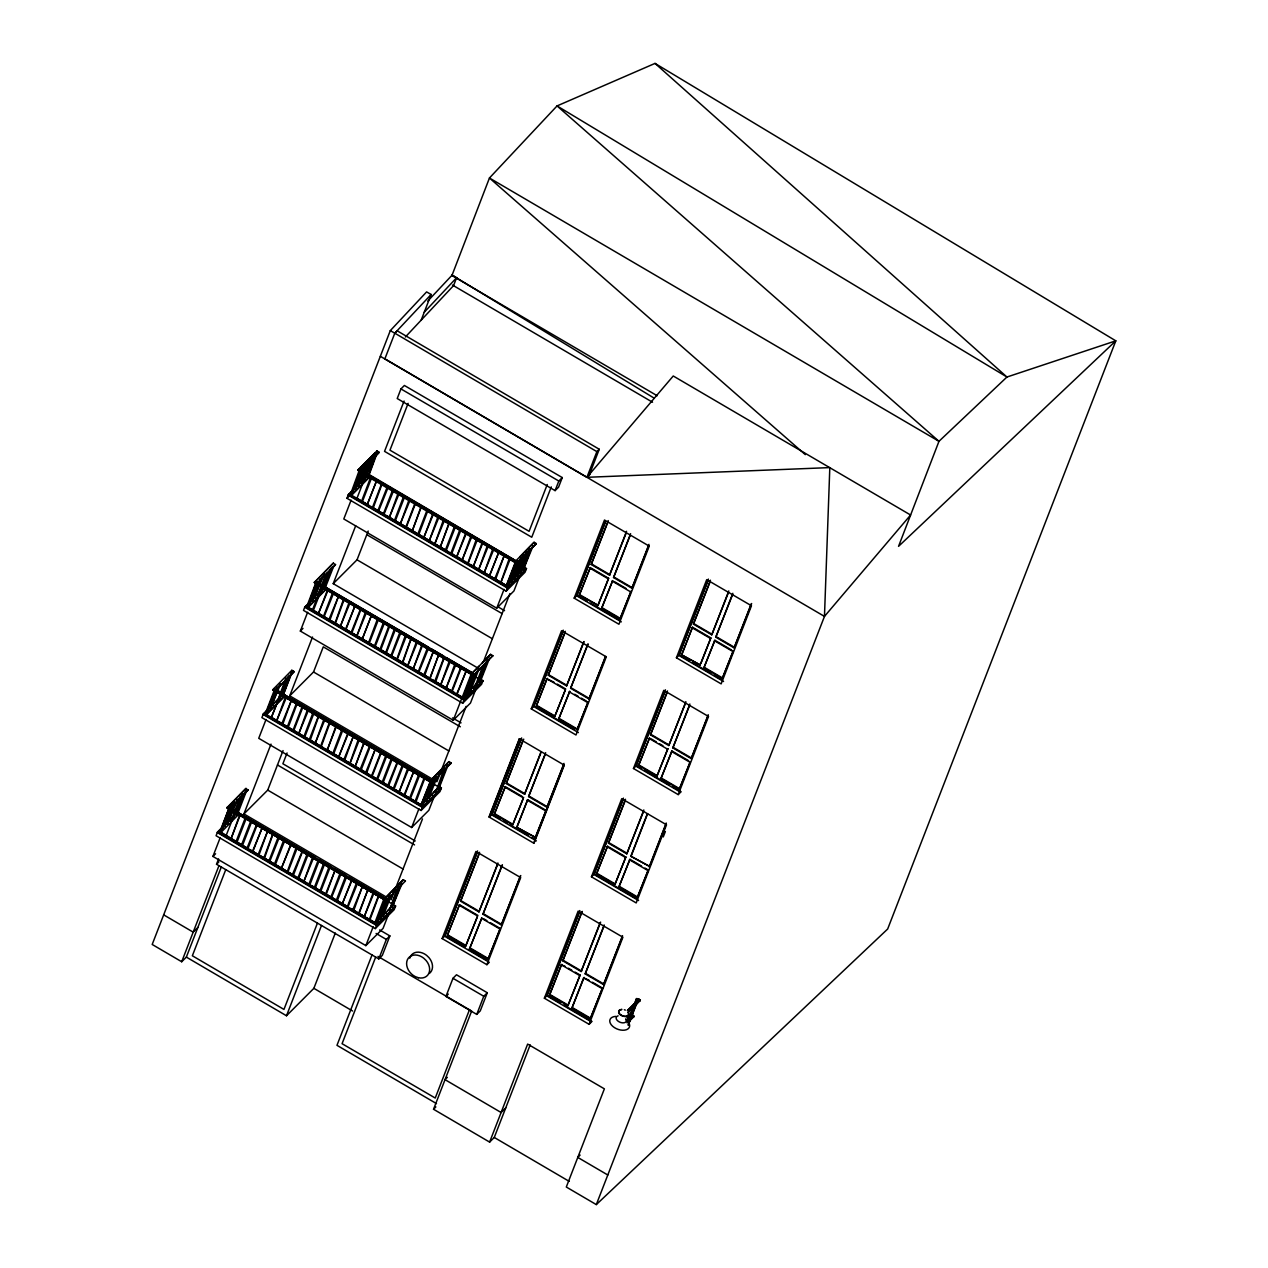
<?xml version="1.0" encoding="UTF-8"?>
<svg xmlns="http://www.w3.org/2000/svg" width="1268" height="1268" viewBox="0 0 1268 1268"><rect width="100%" height="100%" fill="white"/><g stroke="black" fill="none" stroke-linecap="round" stroke-linejoin="round"><path stroke-width="1.5" d="M218.92 832.141L220.077 832.474L229.064 807.875M229.143 807.843L219.523 832.616M225.973 835.992L241.871 795.115M228.636 808.302L228.747 807.7M240.413 814.5L230.871 839.257L239.811 814.563M231.458 839.194L230.427 838.766M246.341 818.193L236.957 842.332M251.73 821.141L250.795 820.967L241.395 845.249L242.442 845.613L251.159 823.122M250.795 821.046L251.73 821.505M252.506 851.414L262.365 827.307L252.712 851.953M253.378 852.08L252.586 851.446M247.751 848.894L246.911 848.403L256.738 824.057M258.878 855.282L257.879 854.775L258.894 855.234L267.944 830.318L257.975 855.028M265.06 714.233L274.554 689.602M261.763 827.449L262.809 827.814M265.472 714.534L275.267 690.157M264.41 858.42L273.206 833.678M267.342 830.366L268.388 830.809M280.862 693.263L271.193 717.957L287.678 677.001M274.237 689.729L272.699 689.776L432.103 782.102L451.234 762.94L449.015 761.608L430.851 780.137L284.634 694.848M279.277 837.419L269.815 861.305M275.299 864.887L274.363 864.332L283.794 840.018L284.634 840.098M281.718 723.949L291.703 699.603L282.78 724.25L281.829 724.123M291.275 844.314L281.29 868.58L290.974 843.886M285.617 696.449L286.663 696.893L285.665 696.386L276.551 721.08L286.663 696.814M281.892 868.517L280.846 868.089M283.794 840.098L284.634 840.589M291.117 699.667L292.147 700.094M287.123 872.083L296.205 847.452L297.251 847.896L296.205 847.452M293.035 875.38L292.306 874.872L302.434 850.67M288.248 727.277L297.441 702.947M292.892 730.622L302.418 705.927M297.837 878.233L307.189 853.871M307.379 606.992L306.333 606.706L307.458 607.134L316.176 583.011M298.725 878.613L297.996 878.407M313.148 712.267L314.195 712.695L313.148 712.267L303.781 736.93M314.195 712.616L304.685 737.168L303.908 736.486M307.585 709.351L308.615 709.7L307.585 709.351L298.63 733.966L307.95 711.427M313.719 857.501L303.734 881.767L312.673 857.073M312.34 610.288L321.739 586.006M309.17 739.957L318.553 715.675M312.942 610.701L312.467 610.051L312.927 610.748M309.36 740.227L310.2 740.322L319.013 715.564M298.646 878.581L308.219 854.299L307.506 853.729M308.774 884.557L318.173 860.275L319.013 860.354M309.788 884.969L319.203 860.703M328.269 589.636L318.284 613.902L327.826 589.144M325.083 719.305L315.098 743.571L324.053 718.877M315.336 887.98L324.703 863.904M323.435 616.502L332.707 592.41L333.722 592.901L332.707 592.41M329.601 721.904L320.455 746.709M319.853 891.135L329.22 866.472L330.266 866.9L329.22 866.472M319.758 890.881L320.756 891.372L329.585 868.643M328.808 619.894L338.794 595.548L329.854 620.258L328.903 620.068M336.052 725.771L327.112 750.466L336.654 725.724M327.699 750.418L326.764 749.864M333.753 592.838L323.926 617.104M320.249 746.535L321.184 746.709L330.33 721.92M326.098 894.59L325.305 893.972L325.955 894.637M333.579 754.048L332.644 753.509L333.627 754.064L343.026 729.623M338.207 595.611L339.206 596.119M325.464 894.384L335.228 869.816L326.272 894.305M348.541 732.999L338.556 757.25L348.098 732.492M339.158 757.202L338.112 756.758M335.354 623.412L344.421 598.829M345.387 629.673L355.341 604.963L346.005 629.435M350.269 494.409L350.982 494.98L360.35 470.824M330.774 897.443L340.157 873.018M343.644 760.134L353.598 735.694L344.674 760.277M331.455 897.839L341.171 873.509L340.458 872.955M350.222 602.459L340.236 626.709L349.286 601.904M352.139 879.913L342.154 904.179L351.838 879.485M360.762 608.371L350.967 632.97M355.943 498.34L356.879 498.514L372.744 457.669M349.683 763.701L358.479 738.959L359.494 739.228M354.755 605.09L355.785 605.454M359.193 470.507L350.222 495.027M347.21 906.969L356.593 882.686L357.592 883.178L356.593 882.686M353.027 735.931L354.041 736.201M347.797 907.381L357.639 883.114M365.976 611.493L366.69 612.064L356.704 636.314L365.644 611.62M361.412 501.589L370.7 477.117L371.698 477.624L370.7 477.117M361.428 501.542L362.331 501.779L371.73 477.56M363.979 742.16L355.024 766.855L364.566 742.113M353.645 910.582L352.71 910.044L362.68 885.825L353.756 910.472M358.479 739.038L359.494 739.466M362.062 639.452L371.793 614.6L362.347 638.977M367.102 504.949L376.786 480.271L367.134 504.902M360.08 769.644L369.654 745.711M359.145 913.42L368.243 888.82L358.495 913.721M378.688 618.958L369.305 643.161L368.417 643.161L377.642 618.53L378.688 618.958L377.642 618.53M362.077 885.888L363.123 886.316M365.58 772.719L366.626 773.163L375.629 748.31L365.58 772.719L366.42 772.862M369.305 643.161L368.37 642.622M382.27 483.473L373.252 507.866M371.207 614.663L372.237 615.091M374.108 892.72L364.122 916.986L373.394 892.165M376.184 480.318L377.23 480.762M364.74 916.796L363.979 916.923M378.514 511.448L377.801 510.877L387.374 486.595M374.361 646.157L383.618 622.097L384.664 622.54L383.618 622.097M367.657 888.884L368.687 889.312M371.365 776.396L381.05 751.718M381.478 752.209L372.11 776.365L371.064 775.968M369.194 919.871L378.546 895.493M369.749 920.235L378.863 895.921M375.043 748.358L376.073 748.722M389.102 625.314L379.814 649.771M379.845 649.359L380.765 649.945L389.958 625.393M377.404 779.693L376.596 779.059L377.373 779.741M374.773 923.104L375.708 923.294L385.139 898.964M399.262 493.363L389.197 517.835L398.231 492.935L399.262 493.363L398.231 492.935M386.249 653.147L395.632 628.944M392.652 490.003L393.698 490.367L392.652 490.003L383.285 514.079L384.267 514.634M377.579 779.392L386.978 755.411L386.138 754.84M403.636 496.343L394.348 520.799M390.798 656.174L400.086 631.718M387.628 785.843L397.518 761.323M395.267 520.99L394.269 520.562L395.251 521.037L404.682 496.771L403.842 496.2M391.654 656.047L401.132 632.066M387.643 785.795L388.579 785.97L397.962 761.814M391.479 758.09L392.525 758.438L391.479 758.09L382.064 782.546M409.12 499.544L400.181 524.239L410.166 499.972M402.606 764.446L393.112 789.045M400.783 524.175L399.864 523.589M415.27 502.524L405.95 526.949M407.9 767.774L398.944 792.484L408.93 768.218L407.9 767.774L408.898 768.043M396.646 659.566L405.57 634.919L406.426 634.999M404.952 795.686L404.017 795.131L414.065 770.722L404.746 795.147M421.119 506.439L412.179 531.134L421.578 506.344M412.782 531.086L411.767 530.579M402.733 662.704L411.529 638.01M422.038 644.524L413.099 669.219L422.894 644.604M417.743 534.383L427.094 510.021M418.741 534.652L428.029 510.196M416.633 641.196L417.679 641.545L416.633 641.196L407.614 666.017L417.679 641.545M413.463 770.785L414.509 771.213M414.969 801.677L424.368 777.395M418.741 672.42L428.568 648.154M433.624 513.651L423.639 537.917L433.038 513.112M415.159 801.947L415.682 802.153M410.214 798.903L409.548 798.269L418.916 774.114M410.452 798.523L419.914 774.621L419.074 774.051M423.671 675.289L433.688 650.706L424.637 675.622L423.686 675.02L424.685 675.479M430.644 780.438L420.913 805.291L430.961 780.866M429.567 678.824L438.966 654.019L430.09 678.459M444.608 520.054L434.623 544.321L443.562 519.626L444.402 519.721M433.117 650.928L434.131 651.197M438.11 516.583L439.108 516.853L429.123 541.119L438.078 516.425L439.108 516.853M444.006 657.331L434.639 681.487L435.352 682.057M449.046 522.828L440.107 547.522L449.506 522.717M438.538 654.288L439.552 654.557M443.562 519.706L444.386 520.197M450.536 660.961L440.551 685.227L449.49 660.533M454.578 526.204L445.242 550.486M445.274 550.074L446.209 550.613L455.577 526.458M435.669 681.835L444.466 657.22M455.434 665.7L446.035 688.429L455.069 663.529L456.068 664.02L455.069 663.529M450.742 553.688L460.11 529.025L461.108 529.533L460.11 529.025M450.695 553.561L451.662 553.894L461.156 529.39M451.392 691.567L460.934 666.825M466.561 532.877L456.575 557.127L465.974 532.322M457.637 694.721L456.575 694.341L466.561 670.075L456.876 694.769M472.045 536.079L471.046 535.809L462.059 560.329L472.045 536.079L471.221 535.508M472.362 673.26L463.026 697.669M467.686 563.578L476.562 538.678L477.56 539.169L476.562 538.678M465.958 670.138L467.004 670.566M483.029 542.482L473.186 566.78L482.442 541.943M477.608 539.106L468.035 563.594M488.513 545.684L478.527 569.934L487.514 545.177M479.098 569.95L478.115 569.617M494.013 548.885L484.027 573.136L492.967 548.442L493.918 548.616M489.258 576.195L499.132 551.39L489.385 576.274M492.967 548.442L493.902 548.996M494.583 579.222L504.537 554.798L495.598 579.413M499.576 551.881L498.53 551.437M500.654 582.741L509.435 558.047M510.449 558.316L501.003 582.392M503.982 555.019L504.981 555.289M506.138 585.943L515.711 561.106M829.811 467.702L824.469 616.406L596.309 1204.6L566.305 1187.022L604.376 1088.847L527.646 1044.087L489.622 1142.103L433.545 1109.262L471.633 1011.056L377.975 956.421M222.169 829.7L228.858 810.236M234.374 801.994L224.705 826.799L233.122 803.864M225.324 826.577L224.404 826.34M222.391 829.526L231.458 804.911M235.357 802.676L227.622 823.883L237.623 799.442L236.736 799.49M228.208 823.74L227.321 823.423M231.125 820.808L230.205 820.586L231.125 820.808L240.413 796.272M234.057 817.812L233.122 817.67L234.041 817.892L242.774 793.213M237.243 814.706L236.308 814.389L237.243 814.531M237.179 814.785L236.292 814.484L245.802 790.265M274.68 692.138L267.485 711.57M280.497 684.165L270.512 708.701L278.928 685.766M271.098 708.543L270.211 708.241M268.214 711.253L277.026 686.765M279.578 684.118L280.497 684.34M276.931 702.71L276.044 702.393L276.931 702.71L285.902 678.015M279.198 699.302L279.435 699.302M291.608 672.167L282.526 696.829L292.242 671.977M283.113 696.687L282.114 696.465M279.848 699.793L289.136 675.242M309.455 604.361L316.937 583.153M309.788 604.218L318.506 581.743M320.519 578.509L312.118 601.444L322.088 577.099M312.705 601.301L311.944 600.858M314.718 598.068L315.621 598.385L314.718 598.068L324.117 573.865M327.255 572.977L317.935 595.611L325.686 574.404M318.553 595.374L317.697 595.072M321.454 592.536L320.535 592.314L321.454 592.536L330.837 568.333M324.64 589.351L333.436 566.954M352.361 492L361.095 469.35M365.58 464.833L355.579 489.369L363.995 466.434M356.181 489.21L355.278 488.909M352.932 492.269L361.998 467.448M368.386 461.742L358.495 486.452L367.593 461.774M359.098 486.294L358.258 485.913M364.677 464.706L365.564 465.007M370.51 458.858L361.412 483.52L370.969 458.683M362.014 483.377L361.174 482.981M364.93 480.445L364.027 480.144L364.946 480.366L374.123 455.83M367.197 476.958L368.195 477.339L377.309 452.644M385.678 899.662L377.341 922.692L387.247 898.251M377.674 922.042L377.278 922.042M389.973 894.637L380.527 919.49L388.943 896.555M381.129 919.348L380.226 919.031M383.205 916.035L384.046 916.415L383.142 916.114L391.194 895.366M397.692 887.79L389.276 910.741L398.834 885.888M389.878 910.582L388.975 910.265M423.639 804.562L422.767 804.039L432.166 779.836M392.002 907.65L402.194 883.289M433.022 780.359L423.243 803.849M436.129 776.618L426.349 801.392L434.75 778.457M426.936 801.233L426.032 800.932M428.949 798L429.852 798.317L428.949 798L437 777.252M435.685 792.468L434.766 792.246L435.685 792.468L444.402 767.79M445.75 768.487L437.888 789.663M473.091 674.307L464.88 697.368M465.372 697.178L473.978 674.624M475.009 674.655L467.94 694.135L477.925 669.789M468.526 693.992L467.638 693.675M470.555 690.759L471.442 691.06L470.602 690.68L479.272 668.284M474.391 688.064L473.455 687.922L474.359 688.144L483.076 665.668M486.674 661.024L476.689 685.386L483.758 665.906M477.275 685.227L476.388 684.91M488.021 659.519L479.336 682.263M519.832 559.109L511.416 582.06L521.306 557.349M512.003 581.901L511.242 581.457M524.318 554.607L514.332 579.127L523.415 554.465M514.919 578.985L514.031 578.668M526.806 551.358L517.249 576.211L526.331 551.548M517.835 576.068L516.995 575.672M528.582 550.36L520.165 573.294L529.485 548.458M520.752 573.136L519.912 572.756M533.083 545.937L523.082 570.378L530.832 549.155M619.783 1009.835L621.891 1009.376L618.8 1010.755L619.672 1014.115L623.127 1016.207L626.947 1016.397L629.625 1021.041L628.135 1020.138L629.641 1021.009L630.038 1020.011L627.66 1015.43M421.182 320.138L431.136 294.477L426.603 291.909L390.29 330.631L152.192 944.47L181.704 961.746L186.348 957.102L221.393 866.757M431.136 294.477L394.808 333.199L384.87 358.86L586.926 477.307L829.652 467.607M393.365 904.67L236.403 813.121L217.51 832.03L216.083 835.739L375.28 928.604L394.174 909.679L395.6 905.986L393.365 904.67L375.582 923.437M245.976 788.427L226.893 807.875L230.316 808.001L248.005 790.265L245.976 788.427L226.893 807.875L386.09 900.74L405.427 881.038L403.208 879.707L385.028 898.251L349.334 877.424M266.185 714.375L284.46 696.322L282.209 695.007L263.332 713.932L261.89 717.625L421.087 810.49L439.98 791.581L441.407 787.888L439.172 786.572L421.499 805.148M333.389 563.071L314.29 582.519L317.729 582.646L335.418 564.91L333.389 563.071L314.29 582.519L473.487 675.384L492.84 655.683L490.621 654.351L472.441 672.896L446.938 658.013M506.265 585.974L524.239 567.24L526.489 568.539L525.047 572.248L506.17 591.157L346.972 498.292L348.399 494.599L367.292 475.674L369.527 476.99L351.252 495.027M357.972 469.905L516.964 563.309L536.316 543.607L534.097 542.276L515.918 560.805L361.206 470.555L379.1 452.296L376.865 450.98L357.972 469.905L517.186 562.77L536.316 543.607M218.492 831.38L377.69 924.245M228.082 806.686L387.279 899.551M264.315 713.282L423.512 806.147M273.888 688.587L433.085 781.453M305.905 606.025L465.102 698.89M315.478 581.33L474.692 674.196M349.382 493.949L508.579 586.815M246.246 847.563L220.949 832.157M230.316 808.001L248.227 789.726M266.549 714.581L284.46 696.322M281.227 692.867L276.345 689.348L294.033 671.628L291.783 670.312L272.699 689.776L431.897 782.641L451.234 762.94M351.616 495.249L369.527 476.99M389.038 912.992L383.063 928.382L365.85 945.627L212.929 856.423L220.22 837.609M266.026 719.495L258.735 738.309L411.656 827.513L428.869 810.268L434.845 794.877M475.785 689.348L470.476 703.027L453.262 720.272L300.342 631.068L307.633 612.254M351.109 500.163L343.802 518.977L496.739 608.18L513.952 590.936L519.928 575.545M327.937 573.215L313.37 610.431M379.623 929.935L389.878 935.911L382.318 955.39L378.799 958.909L216.527 864.253L218.587 858.943M291.783 670.312L294.033 671.628M376.865 450.98L379.1 452.296M400.942 388.927L397.217 398.532L555.099 490.621L558.554 487.166L562.279 477.576L404.381 385.472L400.942 388.927L558.823 481.032L562.279 477.576M332.533 566.637L323.815 589.113L324.576 589.557L323.958 588.986M376.691 452.834L367.768 477.465M237.306 814.785L246.705 790.408M325.844 589.604L323.815 587.766L304.716 607.214L463.914 700.079L482.807 681.17L325.844 589.604L308.156 607.34L326.05 589.065M181.704 961.746L218.888 865.885M405.364 337.003L453.564 285.601L456.623 277.708L452.105 275.14L654.161 398.152M386.043 896.856L243.916 813.945L271.003 744.11M466.149 706.355L436.921 781.706L289.722 695.847L312.53 637.027M480.429 669.536L333.23 583.66L355.674 525.808M404.08 401.037L384.553 451.36L531.752 537.236L551.279 486.896M225.767 869.626L192.356 955.771L283.953 1009.423L317.444 923.104M408.122 403.351L389.958 450.172L529.089 531.324L547.253 484.503M296.601 702.868L287.218 727.071L287.947 727.578M381.684 483.52L372.317 507.897M243.916 813.945L267.722 790.107L283.049 750.577M289.722 695.847L313.529 671.992L323.277 646.854L460.332 726.802M333.23 583.66L357.037 559.822L368.195 531.054M343.691 598.813L335.037 623.032M247.831 848.91L257.325 824.612M293.764 730.653L303.131 706.498M378.625 511.02L388.214 487.166M287.075 752.954L282.891 763.764L415.222 840.969M393.032 492.095L383.855 514.681M361.206 608.862L351.775 633.128M278.247 836.975L268.848 861.178L269.894 861.543M284.84 840.446L275.267 864.935M406.283 527.329L415.714 503.016M342.011 729.354L332.85 753.382M296.585 849.623L287.884 872.051L286.933 871.877M384.664 622.54L375.074 646.823M293.368 875.253L302.735 851.097M394.602 628.516L385.52 653.147M349.952 763.685L359.526 739.403M406.616 635.347L397.249 659.423M323.657 863.476L314.29 887.632L314.987 888.234M411.07 638.121L402.273 662.815M370.51 745.806L361.142 769.961L360.08 769.565M427.538 647.726L418.171 671.881L419.153 672.42M186.348 957.102L286.489 1015.763L321.501 925.481M345.673 876.109L336.289 900.375M346.719 876.553L337.288 900.866L336.242 900.518L337.161 901.025M392.525 758.438L383.094 782.768L382.254 782.197M286.489 1015.763L313.862 988.327L335.307 933.058M403.446 765.016L394.015 789.282L393.143 788.633M461.504 667.364L452.121 691.567L451.202 691.345M365.85 945.627L373.141 926.813M384.109 898.536L374.884 922.724M411.656 827.513L418.963 808.699M453.262 720.272L461.219 699.746M471.522 673.181L462.091 697.717M496.739 608.18L504.03 589.366M463.01 697.717L480.762 679.331L483.013 680.631L481.571 684.324L462.693 703.249L303.496 610.384L304.922 606.675L464.12 699.54L483.013 680.631M516.028 561.518L506.376 586.022M517.233 560.504L507.85 584.707L508.706 585.23M375.28 928.604L376.723 924.895L395.6 905.986M386.09 900.74L227.099 807.336M421.087 810.49L422.529 806.797L441.407 787.888M462.693 703.249L464.12 699.54M473.487 675.384L492.84 655.683M506.17 591.157L507.596 587.464L526.489 568.539M518.152 562.12L359.177 468.7L357.766 470.444L359.304 470.491M391.115 899.82L422.482 818.938M483.235 662.292L509.894 593.582M372.031 954.962L336.971 1045.323L436.493 1103.62M400.609 884.874L392.256 907.111M439.172 786.572L433.387 792.69M385.028 898.251L403.208 879.707M430.851 780.137L449.015 761.608M482.125 663.196L490.621 654.351M520.07 556.652L534.097 542.276M438.49 789.647L448 765.27L447.081 765.222M489.591 658.108L479.97 682.485M555.099 490.621L558.823 481.032M375.677 957.086L342.075 1043.691L435.241 1098.04L469.54 1009.582M405.427 881.038L403.002 880.246M378.799 958.909L386.344 939.445L389.878 935.911M390.29 330.631L394.808 333.199L397.201 330.821L599.257 449.252L596.879 451.63L586.926 477.291L589.779 474.597M599.257 449.252L589.303 474.914L586.926 477.291L673.245 375.994L910.598 515.014L824.469 616.406L380.337 356.308M442.136 938.574L475.928 851.478L520.673 877.583L486.896 964.694L442.136 938.574L445.005 935.736L477.386 852.255M519.531 739.054L489.226 817.194L492.095 814.341L521.703 738.024M531.244 708.86L561.55 630.735L606.294 656.84L575.989 734.98L531.244 708.86L534.113 706.022M574.182 598.147L604.487 520.023L649.248 546.128L618.942 624.252L574.182 598.147L577.051 595.294L605.248 522.622M477.592 850.907L444.529 936.212L489.274 962.301L486.896 964.694M521.211 738.483L491.619 814.817L536.364 840.906M563.214 630.164L533.638 706.498L578.366 732.587M605.454 521.275L576.575 595.77L621.32 621.875M534.811 704.2L563.008 631.527M447.319 935.404L459.523 904.702L477.862 915.401L465.673 946.102L447.319 935.404L459.523 904.702M497.69 864.3L478.924 911.914L460.585 901.215L479.573 852.27M522.971 799.125L512.668 824.913L494.33 814.215L505.314 786.62L522.004 796.352M540.659 753.509L524.572 794.244L506.217 783.545L523.256 739.64M564.973 690.806L554.687 716.594L536.348 705.896L546.857 678.776L554.005 682.2M584.088 641.529L566.574 685.925L548.236 675.226L565.274 631.321M579.286 595.168L590.286 567.589L608.624 578.287L598.116 605.391L579.286 595.168L590.286 567.589M626.329 532.639L609.528 575.196L591.189 564.514L608.212 520.593M460.585 901.215L479.336 853.602M494.33 814.215L505.314 786.62M506.217 783.545L523.732 739.165M536.348 705.896L547.332 678.301M548.236 675.226L565.037 632.669M591.189 564.514L607.974 521.956M445.94 996.426L452.977 978.31L456.496 974.775L487.292 992.749L480.271 1010.865L476.752 1014.4L445.94 996.426L448.286 994.08M478.924 911.914L497.912 862.969M512.668 824.913L523.668 797.318M524.572 794.244L540.881 752.162M554.687 716.594L565.686 689L557.334 684.134M566.574 685.925L583.613 642.02M597.624 605.866L608.624 578.287M609.528 575.196L626.551 531.292M465.673 946.102L477.18 917.176M490.24 922.613L500.242 928.445L488.037 959.147L469.699 948.448L481.903 917.747M520.768 875.538L501.304 924.958L482.965 914.26L501.954 865.315M516.71 827.259L535.524 837.482L516.71 827.259L527.694 799.664L546.048 810.363L536.221 835.675M563.737 764.731L546.952 807.288L528.597 796.589L545.636 752.685M558.728 718.94L569.712 691.345L558.728 718.94L577.067 729.639L588.051 702.044L577.067 729.639M605.755 656.412L588.954 698.969L570.616 688.27L587.655 644.366M601.666 608.228L612.666 580.633L601.666 608.228L620.004 618.927L631.004 591.332L620.004 618.927M648.709 545.7L631.908 588.257L613.553 577.558L630.592 533.654M469.699 948.448L481.206 919.522M482.965 914.26L502.429 864.839M517.186 826.784L527.694 799.664M528.597 796.589L545.399 754.032M570.616 688.27L588.13 643.89M613.553 577.558L630.354 535.001M488.037 959.147L500.242 928.445M501.304 924.958L520.292 876.014M535.048 837.958L546.048 810.363M546.952 807.288L563.975 763.384M588.954 698.969L605.28 656.887M631.908 588.257L648.931 544.337M533.733 843.077L564.038 764.937M476.752 1014.4L483.774 996.268L487.292 992.749M544.368 998.217L578.145 911.121L622.905 937.226L589.113 1024.322L544.368 998.217L547.237 995.364L579.619 911.898M591.443 876.822L621.748 798.697L666.508 824.802L636.203 902.927L591.443 876.822L594.327 873.969L623.222 799.474M633.461 768.503L663.766 690.363L708.527 716.483L678.221 794.608L633.461 768.503L636.346 765.65L665.24 691.155M676.415 657.775L706.72 579.65L751.464 605.755L721.159 683.88L676.415 657.775L679.283 654.922L708.178 580.427M579.825 910.551L546.762 995.84L591.506 1021.929L589.113 1024.322M623.428 798.127L593.852 874.445L638.581 900.534M665.446 689.808L635.87 766.126L680.599 792.215L678.221 794.608M708.384 579.08L678.808 655.398L723.553 681.502M489.622 1142.103L494.266 1137.459L530.198 1044.832M575.086 972.112L580.094 975.029L567.89 1005.73L549.551 995.031L561.264 964.805L565.084 966.279M600.62 922.121L581.156 971.542L562.802 960.843L581.79 911.898M614.901 884.541L625.885 856.946L614.901 884.541L596.546 873.842L607.546 846.247L624.221 855.979M643.589 811.314L626.788 853.871L608.45 843.172L625.489 799.268M638.565 765.523L649.565 737.928L638.565 765.523L656.919 776.222L667.903 748.627L656.919 776.222M685.608 702.995L668.807 745.552L650.468 734.854L667.491 690.949M681.518 654.811L700.332 665.018L681.518 654.811L692.502 627.216L710.857 637.915L701.03 663.212M728.545 592.283L711.76 634.84L693.406 624.141L710.445 580.221M549.551 995.031L561.756 964.33M562.802 960.843L582.266 911.423M596.546 873.842L607.546 846.247M608.45 843.172L625.251 800.615M650.468 734.854L667.269 692.296M681.994 654.336L692.502 627.216M693.406 624.141L710.207 581.584M567.89 1005.73L580.094 975.029M581.156 971.542L600.144 922.597M626.788 853.871L643.827 809.967M668.807 745.552L685.845 701.648M699.857 665.494L710.857 637.915M711.76 634.84L728.783 590.92M592.473 982.24L602.474 988.073L590.27 1018.775L571.931 1008.076L583.645 977.85L589.129 980.291M622.287 936.973L603.536 984.586L585.182 973.903L604.17 924.943M644.936 868.057L648.265 870.006L637.281 897.585L618.927 886.887L629.927 859.308L641.592 866.107M630.83 856.233L649.644 866.44L630.83 856.233L647.155 814.151M679.299 789.267L690.283 761.688L679.299 789.267L660.945 778.568L671.945 750.989L688.619 760.705M707.988 716.04L691.187 758.613L672.848 747.914L689.871 703.994M722.237 678.554L733.237 650.959L722.237 678.554L703.899 667.856L714.883 640.261L731.557 649.993M751.639 603.505L734.124 647.885L715.786 637.186L732.825 593.281M571.931 1008.076L584.12 977.374M585.182 973.903L603.948 926.29M618.927 886.887L629.927 859.308M631.306 855.757L647.631 813.676M660.945 778.568L671.945 750.989M672.848 747.914L689.634 705.357M703.899 667.856L714.883 640.261M715.786 637.186L732.587 594.629M590.27 1018.775L602.474 988.073M603.536 984.586L622.525 935.641M637.281 897.585L648.265 870.006M649.168 866.932L666.207 823.011M691.187 758.613L708.226 714.692M734.124 647.885L751.163 603.98M650.357 864.617L665.969 824.374M663.259 836.943L665.383 831.491M627.074 1022.896L634.428 1003.955L635.918 1004.827L628.04 1025.146M636.362 998.883L634.729 1003.115L636.219 1004.002L637.867 999.755L636.362 998.883L638.343 999.295L628.484 1024.702M627.692 1021.976L636.837 998.423M632.637 1015.018L633.81 1016.746L632.637 1015.018L628.976 1018.68L630.481 1019.567L634.143 1015.89M638.866 998.978L640.039 1000.706L638.866 998.978L627.327 1010.533M361.317 501.32L362.315 501.827M366.801 504.521L367.752 505.029M382.682 484.027L381.874 483.869M264.743 713.963L265.567 713.932L264.774 713.884M328.808 619.814L329.823 620.321M404.682 496.771L403.668 496.501M344.69 599.32L343.882 599.162M297.6 703.36L296.791 703.201M422.165 506.804L421.23 506.693M240.857 814.991L239.842 814.722M245.342 817.701L235.911 841.968L236.641 842.491M366.69 612.064L365.755 611.889M423.195 537.426L423.528 537.806M319.599 716.024L318.585 715.834M309.17 739.878L310.169 740.369M246.943 848.26L247.942 848.736M330.599 722.411L329.696 722.174M450.061 523.319L449.141 523.082M337.098 726.136L336.083 725.946M273.745 834.281L272.747 833.773L263.681 858.404M385.266 652.608L386.217 653.21L385.25 652.83M263.57 858.278L264.109 857.945M343.057 729.782L342.217 729.702M401.132 632.146L400.276 632.05M390.702 655.921L391.733 656.269M274.649 864.808L275.299 864.507M461.726 560.091L462.661 560.202M343.612 759.96L344.658 760.324M467.21 563.309L468.05 563.214M286.822 871.671L287.757 871.845M364.978 742.668L364.075 742.414M423.084 644.952L422.149 644.778M472.599 566.241L473.471 566.289M292.306 874.872L292.908 874.809M308.187 854.363L307.379 854.204M489.068 575.846L490.066 576.354M386.93 755.474L385.963 755.142L376.644 779.44M445.005 657.823L444.038 657.49M500.353 582.678L501.098 582.614M335.64 870.371L334.673 870.038M505.599 585.341L506.392 585.547L470.634 564.672M341.124 873.573L340.125 873.161M451.091 691.139L451.915 691.71M331.74 897.554L330.932 897.633M404.001 795.194L404.841 795.274M419.882 774.685L418.9 774.352M352.694 910.091L353.534 910.186M420.516 804.689L405.966 795.908M359.24 913.594L358.289 913.546M370.193 920.14L369.226 919.585L370.208 920.061M374.266 456.321L373.41 456.115M308.885 604.091L309.614 603.758M236.419 814.468L237.274 814.516M521.402 557.698L520.53 557.651M524.318 554.782L523.51 554.813M533.051 546.017L532.148 545.874M465.039 697.273L464.421 696.718L465.213 697.178M479.304 681.994L480.192 682.311L479.447 681.819M436.271 777.11L435.526 777.062M439.235 774.114L438.443 774.146M402.114 883.527L401.385 883.495M427.807 301.039L452.105 275.14M424.241 312.245L456.623 277.708M360.318 467.876L375.296 452.882M361.206 470.555L378.894 452.834M352.108 491.207L348.193 495.138L507.39 588.003L526.283 569.078L369.321 477.529M356.181 487.118L362.997 480.303M346.972 498.292L349.667 495.598M335.624 564.371L317.729 582.646L428.235 647.108M300.342 631.068L302.989 628.405M276.123 689.887L293.827 672.167M267.025 710.556L263.11 714.47L422.323 807.336L441.201 788.427L284.238 696.861M271.114 706.466L277.914 699.651M221.218 828.654L217.303 832.569L376.501 925.434L395.394 906.525M225.308 824.565L232.107 817.749M220.743 832.696L238.638 814.421M212.929 856.423L215.576 853.76M216.527 864.253L218.873 861.907M197.824 927.494L193.18 932.139L163.683 914.862M472.441 672.896L479.352 665.969M474.993 685.433L479.161 681.265M426.428 799.664L430.613 795.48M376.453 921.947L375.455 922.945L366.959 917.984M380.622 917.763L384.806 913.578M387.58 910.789L393.143 905.225M447.35 1077.324L445.02 1079.654L501.114 1112.511L505.758 1107.852M433.545 1109.262L435.859 1106.932M627.945 1010.438L634.856 1003.511L636.362 1004.383M628.833 1011.404L640.372 999.85M628.151 1012.609L640.039 1000.706M630.148 1020.423L633.81 1016.746M580.11 1155.085L577.78 1157.415L607.8 1174.992M596.309 1204.6L887.663 929.016L1115.808 340.838L655.033 63.4L557.048 105.926L489.448 178.011L451.931 275.521L657.189 395.743M619.466 1010.057C614.917 1015.668 631.195 1020.011 628.342 1012.514M627.628 1010.818L636.219 1004.002M508.611 585.15L518.136 560.63M356.752 498.673L356.023 497.991M373.331 508.088L372.332 507.66L373.236 508.23M406.156 527.488L405.269 527.06M375.154 646.854L374.329 646.204M293.051 730.083L293.716 730.542M218.968 831.998L219.887 832.125M354.707 766.205L355.531 766.538M382.984 782.879L382.223 782.721M352.615 491.604L353.186 491.746M464.5 696.655L465.388 697.004M450.869 553.26L451.646 553.704M495.312 579.016L495.503 579.555M361.871 639.246L362.696 639.532M379.829 649.406L380.733 649.771M391.543 656.428L390.893 656.269M402.019 662.134L402.685 662.593M277.074 721.223L276.852 720.557M445.813 687.763L446.558 688.064M463.01 698.034L462.788 697.558M225.038 835.453L225.942 835.834M298.947 878.312L308.901 884.684M374.757 922.787L375.693 923.262M316.16 582.345L316.207 582.392M306.793 606.5L315.827 582.773M406.283 635.474L405.601 635.078M398.707 791.85L399.515 792.246M347.416 906.763L348.209 907.159M246.135 790.693L245.897 790.614M350.142 494.488L350.951 494.821M424.939 777.934L415.999 801.804M624.332 1009.74L625.33 1010.105M271.368 717.355L275.045 719.542M288.153 727.246L287.313 727.325M371.651 775.921L392.367 787.983M591.665 564.022L610.003 574.721M614.045 577.083L632.383 587.781M693.881 623.666L712.236 634.365M716.261 636.71L734.616 647.409M614.33 581.6L625.996 588.415M589.81 568.064L608.149 578.763M612.19 581.109L630.529 591.807M692.027 627.692L710.381 638.39M714.407 640.736L732.761 651.435M579.761 594.692L598.116 605.391M602.141 607.752L620.48 618.435M704.374 667.38L722.712 678.079M577.051 595.294L587.005 601.095M590.317 603.029L620.163 620.432M679.283 654.922L689.237 660.723M692.55 662.657L710.777 673.292M714.09 675.226L722.38 680.06M498.498 551.58L499.465 552.151M360.128 500.21L356.831 498.387M363.52 502.191L368.623 505.171M373.727 508.135L383.935 514.095M387.326 516.076L392.43 519.056M395.822 521.037L416.237 532.94M419.629 534.922L431.532 541.864M434.94 543.845L446.827 550.788M450.235 552.769L453.627 554.75M457.066 556.811L460.442 558.728M348.399 494.599L507.596 587.464M497.769 606.722L504.553 610.685M366.801 534.684L502.144 613.633M357.037 559.822L492.396 638.771M548.711 674.75L567.05 685.449M571.091 687.795L589.43 698.494M650.944 734.378L669.282 745.077M673.324 747.438L691.662 758.121M574.721 694.262L578.049 696.211M581.394 698.161L586.387 701.077M651.229 738.911L656.238 741.828M659.566 743.761L662.91 745.711M546.857 678.776L565.211 689.475M569.237 691.837L587.575 702.52M649.089 738.404L667.428 749.103M671.469 751.464L689.808 762.163M536.824 705.42L555.162 716.119M559.204 718.465L577.542 729.163M639.04 765.048L657.395 775.747M661.42 778.092L679.775 788.791M535.778 706.989L573.897 729.211M636.346 765.65L641.307 768.551M644.62 770.484L669.488 784.987M672.801 786.921L681.09 791.739M431.643 649.089L443.546 656.031M314.512 581.98L473.709 674.845M307.775 607.118L367.657 642.052M371.048 644.033L389.752 654.938M393.159 656.919L399.959 660.897M403.367 662.879L406.759 664.86M410.166 666.841L422.054 673.784M425.462 675.765L428.869 677.746M432.261 679.727L454.372 692.629M457.621 694.706L461.172 696.592M452.549 717.91L461.045 722.855M506.693 783.069L525.047 793.768M529.073 796.114L547.427 806.813M608.925 842.697L627.264 853.396M313.529 671.992L448.888 750.957M504.838 787.095L523.193 797.794M527.219 800.156L545.573 810.838M607.071 846.739L625.409 857.422M629.451 859.783L647.789 870.482M494.805 813.739L513.144 824.438M597.038 873.367L615.376 884.065M619.402 886.411L637.756 897.11M492.095 814.341L500.384 819.176M503.697 821.109L507.01 823.027M510.338 824.961L528.566 835.596M531.878 837.53L535.191 839.464M594.327 873.969L637.424 899.107M278.453 721.524L307.347 738.388M310.755 740.369L322.658 747.312M326.05 749.293L368.56 774.098M395.759 789.964L402.558 793.926M263.332 713.932L422.529 806.797M277.47 764.969L414.525 844.9M461.061 900.74L479.399 911.438M483.441 913.784L501.779 924.483M563.277 960.367L581.632 971.066M585.658 973.428L604.012 984.111M635.189 1002.655L636.694 1003.527M267.722 790.107L403.081 869.055M483.568 918.714L486.896 920.663M568.413 968.229L571.757 970.163M459.048 905.178L477.386 915.876M481.428 918.222L499.766 928.921M561.264 964.805L579.619 975.504M583.645 977.85L601.999 988.549M245.77 788.965L248.005 790.265M628.532 1019.123L630.038 1020.011M232.012 808.984L315.32 857.58M318.728 859.561L330.631 866.504M334.023 868.485L345.926 875.443M447.794 934.928L466.149 945.627M470.174 947.973L488.529 958.671M550.027 994.556L568.365 1005.255M572.407 1007.6L590.745 1018.299M384.077 898.632L385.044 899.202M446.669 936.703L464.912 947.323M468.225 949.256L486.452 959.892M547.237 995.364L560.504 1003.099M563.816 1005.033L591.997 1021.453M249.637 849.544L256.437 853.523M259.845 855.504L292.147 874.349M312.546 886.253L324.45 893.195M327.857 895.176L346.56 906.081M351.648 909.061L356.752 912.025M360.16 914.022L363.551 916.003M217.51 832.03L376.723 924.895M376.105 933.47L386.344 939.445M452.977 978.31L483.774 996.268M452.454 285.046L652.544 402.225M394.823 333.199L596.879 451.63M313.862 988.327L352.583 1011.008M494.266 1137.459L569.237 1181.38M533.891 542.815L536.11 544.146M490.415 654.89L492.634 656.222M448.809 762.147L451.028 763.479M236.767 842.063L236.007 842.221M805.323 454.641L489.448 178.011L938.97 441.312L1006.95 377.024L1115.808 340.838L898.552 546.334L938.97 441.312L557.048 105.926L1006.95 377.024L655.033 63.4M429.63 540.802L428.774 540.881M397.138 659.297L396.282 659.376M339.903 626.424L340.759 626.344M392.557 892.165L393.445 892.038M628.421 1012.656L628.88 1014.574L626.947 1016.397L629.641 1021.009M625.916 1018.79A5.405 3.249 21.2 0 1 623.951 1022.8A5.405 3.249 21.2 0 1 617.04 1020.185A5.405 3.249 21.2 0 1 618.102 1015.842M625.663 1019.488A10.398 6.245 21.2 0 1 626.535 1029.679A10.398 6.245 21.2 0 1 611.398 1024.956A10.398 6.245 21.2 0 1 615.773 1016.397M409.786 958.196A12.902 9.954 45 0 1 426.508 955.28L428.949 957.609A12.902 9.954 45 0 1 429.329 973.475M234.326 811.361L235.325 811.853L234.437 811.251M273.127 705.325L274.015 705.626L273.175 705.246M386.058 913.198L386.962 913.499L386.122 913.119M431.865 795.084L432.768 795.401L431.928 795.004M519.294 738.832L488.988 816.957L533.971 843.299L564.276 765.159L519.294 738.832M418.408 977.739L415.413 976.677A12.902 9.954 45 0 1 407.377 959.781A12.902 9.954 45 0 1 423.655 958.132L426.08 960.478A12.902 9.954 45 0 1 428.885 973.269A12.902 9.954 45 0 1 418.408 977.739"/></g></svg>
